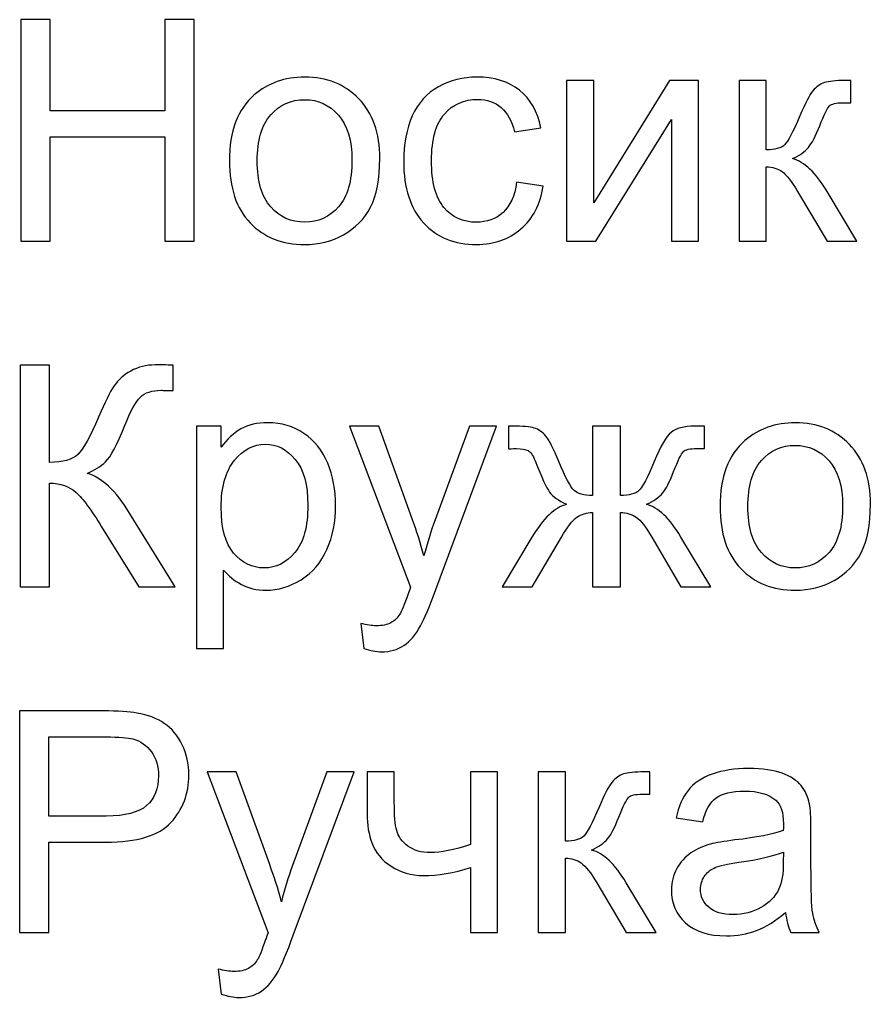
# Model space of a CAD drawing. Header units: centimetres. Extents: x -43 to 259, y -127 to -6.
# Drawn here: x 74.664 to 78.156, y -47.718 to -43.704 of the extents above; entities that cross this region are included whole.
import ezdxf

# ---------------------------------------------------------------- set-up
doc = ezdxf.new("R2010")
doc.units = ezdxf.units.CM
doc.header["$MEASUREMENT"] = 0
doc.layers.add('layer 1', color=7, linetype='Continuous')

msp = doc.modelspace()

# ---------------------------------------------------------------- linework, layer by layer
at = {"layer": 'layer 1', "color": 250}
for points, knots in [([(74.66949, -44.61322), (74.66949, -44.61322), (74.66949, -43.7039), (74.66949, -43.7039), (74.66949, -43.7039), (74.66949, -43.7039), (74.79014, -43.7039), (74.79014, -43.7039), (74.79014, -43.7039), (74.79014, -43.7039), (74.79014, -44.07855), (74.79014, -44.07855), (74.79014, -44.07855), (74.79014, -44.07855), (75.26004, -44.07855), (75.26004, -44.07855), (75.26004, -44.07855), (75.26004, -44.07855), (75.26004, -43.7039), (75.26004, -43.7039), (75.26004, -43.7039), (75.26004, -43.7039), (75.38069, -43.7039), (75.38069, -43.7039), (75.38069, -43.7039), (75.38069, -43.7039), (75.38069, -44.61322), (75.38069, -44.61322), (75.38069, -44.61322), (75.38069, -44.61322), (75.26004, -44.61322), (75.26004, -44.61322), (75.26004, -44.61322), (75.26004, -44.61322), (75.26004, -44.18523), (75.26004, -44.18523), (75.26004, -44.18523), (75.26004, -44.18523), (74.79014, -44.18523), (74.79014, -44.18523), (74.79014, -44.18523), (74.79014, -44.18523), (74.79014, -44.61322), (74.79014, -44.61322), (74.79014, -44.61322), (74.79014, -44.61322), (74.66949, -44.61322), (74.66949, -44.61322)], [0, 0, 0, 0, 0.0769231, 0.0769231, 0.0769231, 0.0769231, 0.1538462, 0.1538462, 0.1538462, 0.1538462, 0.2307692, 0.2307692, 0.2307692, 0.2307692, 0.3076923, 0.3076923, 0.3076923, 0.3076923, 0.3846154, 0.3846154, 0.3846154, 0.3846154, 0.4615385, 0.4615385, 0.4615385, 0.4615385, 0.5384615, 0.5384615, 0.5384615, 0.5384615, 0.6153846, 0.6153846, 0.6153846, 0.6153846, 0.6923077, 0.6923077, 0.6923077, 0.6923077, 0.7692308, 0.7692308, 0.7692308, 0.7692308, 0.8461538, 0.8461538, 0.8461538, 0.8461538, 1, 1, 1, 1]), ([(75.52568, -44.28365), (75.52568, -44.16195), (75.55955, -44.07178), (75.62749, -44.01314), (75.62749, -44.01314), (75.68401, -43.96446), (75.75322, -43.94012), (75.83471, -43.94012), (75.83471, -43.94012), (75.9251, -43.94012), (75.99918, -43.96975), (76.05675, -44.02902), (76.05675, -44.02902), (76.11411, -44.08807), (76.1429, -44.16999), (76.1429, -44.27434), (76.1429, -44.27434), (76.1429, -44.35901), (76.1302, -44.42547), (76.1048, -44.47394), (76.1048, -44.47394), (76.0794, -44.52241), (76.04236, -44.56009), (75.99368, -44.58697), (75.99368, -44.58697), (75.9452, -44.61386), (75.89208, -44.62719), (75.83471, -44.62719), (75.83471, -44.62719), (75.74243, -44.62719), (75.66792, -44.59777), (75.61098, -44.53871), (75.61098, -44.53871), (75.55404, -44.47966), (75.52568, -44.39457), (75.52568, -44.28365)], [0, 0, 0, 0, 0.1, 0.1, 0.1, 0.1, 0.2, 0.2, 0.2, 0.2, 0.3, 0.3, 0.3, 0.3, 0.4, 0.4, 0.4, 0.4, 0.5, 0.5, 0.5, 0.5, 0.6, 0.6, 0.6, 0.6, 0.7, 0.7, 0.7, 0.7, 0.8, 0.8, 0.8, 0.8, 1, 1, 1, 1]), ([(76.70445, -44.37192), (76.70445, -44.37192), (76.81367, -44.38716), (76.81367, -44.38716), (76.81367, -44.38716), (76.80161, -44.4623), (76.77113, -44.52093), (76.72181, -44.56348), (76.72181, -44.56348), (76.67249, -44.60602), (76.61174, -44.62719), (76.53999, -44.62719), (76.53999, -44.62719), (76.45003, -44.62719), (76.37764, -44.59777), (76.32303, -44.53892), (76.32303, -44.53892), (76.26821, -44.48008), (76.2409, -44.39584), (76.2409, -44.28619), (76.2409, -44.28619), (76.2409, -44.21507), (76.25275, -44.15306), (76.27625, -44.09972), (76.27625, -44.09972), (76.29974, -44.04659), (76.33552, -44.00658), (76.38378, -43.98012), (76.38378, -43.98012), (76.43182, -43.95345), (76.48411, -43.94012), (76.54083, -43.94012), (76.54083, -43.94012), (76.61216, -43.94012), (76.6708, -43.95811), (76.71609, -43.99431), (76.71609, -43.99431), (76.7616, -44.0305), (76.79081, -44.08194), (76.80351, -44.1484), (76.80351, -44.1484), (76.80351, -44.1484), (76.69556, -44.16491), (76.69556, -44.16491), (76.69556, -44.16491), (76.68519, -44.12067), (76.66699, -44.08744), (76.64053, -44.065), (76.64053, -44.065), (76.61428, -44.04278), (76.58253, -44.03156), (76.54528, -44.03156), (76.54528, -44.03156), (76.48897, -44.03156), (76.44325, -44.05167), (76.40791, -44.09188), (76.40791, -44.09188), (76.37277, -44.13231), (76.3552, -44.19581), (76.3552, -44.28302), (76.3552, -44.28302), (76.3552, -44.3715), (76.37213, -44.43563), (76.406, -44.47564), (76.406, -44.47564), (76.44008, -44.51564), (76.48432, -44.53575), (76.53872, -44.53575), (76.53872, -44.53575), (76.58274, -44.53575), (76.61936, -44.52241), (76.64857, -44.49553), (76.64857, -44.49553), (76.67799, -44.46886), (76.69662, -44.42759), (76.70445, -44.37192)], [0, 0, 0, 0, 0.05, 0.05, 0.05, 0.05, 0.1, 0.1, 0.1, 0.1, 0.15, 0.15, 0.15, 0.15, 0.2, 0.2, 0.2, 0.2, 0.25, 0.25, 0.25, 0.25, 0.3, 0.3, 0.3, 0.3, 0.35, 0.35, 0.35, 0.35, 0.4, 0.4, 0.4, 0.4, 0.45, 0.45, 0.45, 0.45, 0.5, 0.5, 0.5, 0.5, 0.55, 0.55, 0.55, 0.55, 0.6, 0.6, 0.6, 0.6, 0.65, 0.65, 0.65, 0.65, 0.7, 0.7, 0.7, 0.7, 0.75, 0.75, 0.75, 0.75, 0.8, 0.8, 0.8, 0.8, 0.85, 0.85, 0.85, 0.85, 0.9, 0.9, 0.9, 0.9, 1, 1, 1, 1]), ([(76.90892, -43.95409), (76.90892, -43.95409), (77.02068, -43.95409), (77.02068, -43.95409), (77.02068, -43.95409), (77.02068, -43.95409), (77.02068, -44.4568), (77.02068, -44.4568), (77.02068, -44.4568), (77.02068, -44.4568), (77.3312, -43.95409), (77.3312, -43.95409), (77.3312, -43.95409), (77.3312, -43.95409), (77.45121, -43.95409), (77.45121, -43.95409), (77.45121, -43.95409), (77.45121, -43.95409), (77.45121, -44.61322), (77.45121, -44.61322), (77.45121, -44.61322), (77.45121, -44.61322), (77.33945, -44.61322), (77.33945, -44.61322), (77.33945, -44.61322), (77.33945, -44.61322), (77.33945, -44.11369), (77.33945, -44.11369), (77.33945, -44.11369), (77.33945, -44.11369), (77.02936, -44.61322), (77.02936, -44.61322), (77.02936, -44.61322), (77.02936, -44.61322), (76.90892, -44.61322), (76.90892, -44.61322), (76.90892, -44.61322), (76.90892, -44.61322), (76.90892, -43.95409), (76.90892, -43.95409)], [0, 0, 0, 0, 0.0909091, 0.0909091, 0.0909091, 0.0909091, 0.1818182, 0.1818182, 0.1818182, 0.1818182, 0.2727273, 0.2727273, 0.2727273, 0.2727273, 0.3636364, 0.3636364, 0.3636364, 0.3636364, 0.4545455, 0.4545455, 0.4545455, 0.4545455, 0.5454545, 0.5454545, 0.5454545, 0.5454545, 0.6363636, 0.6363636, 0.6363636, 0.6363636, 0.7272727, 0.7272727, 0.7272727, 0.7272727, 0.8181818, 0.8181818, 0.8181818, 0.8181818, 1, 1, 1, 1]), ([(77.61716, -43.95409), (77.61716, -43.95409), (77.72892, -43.95409), (77.72892, -43.95409), (77.72892, -43.95409), (77.72892, -43.95409), (77.72892, -44.23857), (77.72892, -44.23857), (77.72892, -44.23857), (77.76448, -44.23857), (77.78946, -44.2318), (77.80385, -44.21804), (77.80385, -44.21804), (77.81803, -44.20449), (77.83899, -44.16491), (77.86693, -44.09908), (77.86693, -44.09908), (77.88894, -44.04701), (77.90672, -44.01272), (77.92027, -43.99621), (77.92027, -43.99621), (77.93403, -43.9797), (77.94969, -43.96848), (77.96747, -43.96277), (77.96747, -43.96277), (77.98546, -43.95705), (78.01404, -43.95409), (78.05319, -43.95409), (78.05319, -43.95409), (78.05319, -43.95409), (78.07563, -43.95409), (78.07563, -43.95409), (78.07563, -43.95409), (78.07563, -43.95409), (78.07563, -44.04616), (78.07563, -44.04616), (78.07563, -44.04616), (78.07563, -44.04616), (78.04452, -44.04553), (78.04452, -44.04553), (78.04452, -44.04553), (78.01509, -44.04553), (77.99626, -44.04997), (77.988, -44.05865), (77.988, -44.05865), (77.97932, -44.06775), (77.96599, -44.09485), (77.94821, -44.13993), (77.94821, -44.13993), (77.93127, -44.18311), (77.91582, -44.21296), (77.90164, -44.22947), (77.90164, -44.22947), (77.88767, -44.24598), (77.86587, -44.26101), (77.83645, -44.27476), (77.83645, -44.27476), (77.8845, -44.28768), (77.93191, -44.33234), (77.97848, -44.40896), (77.97848, -44.40896), (77.97848, -44.40896), (78.10103, -44.61322), (78.10103, -44.61322), (78.10103, -44.61322), (78.10103, -44.61322), (77.97826, -44.61322), (77.97826, -44.61322), (77.97826, -44.61322), (77.97826, -44.61322), (77.8574, -44.4096), (77.8574, -44.4096), (77.8574, -44.4096), (77.83306, -44.36832), (77.81189, -44.34123), (77.7939, -44.3281), (77.7939, -44.3281), (77.7757, -44.31498), (77.75411, -44.30842), (77.72892, -44.30842), (77.72892, -44.30842), (77.72892, -44.30842), (77.72892, -44.61322), (77.72892, -44.61322), (77.72892, -44.61322), (77.72892, -44.61322), (77.61716, -44.61322), (77.61716, -44.61322), (77.61716, -44.61322), (77.61716, -44.61322), (77.61716, -43.95409), (77.61716, -43.95409)], [0, 0, 0, 0, 0.0416667, 0.0416667, 0.0416667, 0.0416667, 0.0833333, 0.0833333, 0.0833333, 0.0833333, 0.125, 0.125, 0.125, 0.125, 0.1666667, 0.1666667, 0.1666667, 0.1666667, 0.2083333, 0.2083333, 0.2083333, 0.2083333, 0.25, 0.25, 0.25, 0.25, 0.2916667, 0.2916667, 0.2916667, 0.2916667, 0.3333333, 0.3333333, 0.3333333, 0.3333333, 0.375, 0.375, 0.375, 0.375, 0.4166667, 0.4166667, 0.4166667, 0.4166667, 0.4583333, 0.4583333, 0.4583333, 0.4583333, 0.5, 0.5, 0.5, 0.5, 0.5416667, 0.5416667, 0.5416667, 0.5416667, 0.5833333, 0.5833333, 0.5833333, 0.5833333, 0.625, 0.625, 0.625, 0.625, 0.6666667, 0.6666667, 0.6666667, 0.6666667, 0.7083333, 0.7083333, 0.7083333, 0.7083333, 0.75, 0.75, 0.75, 0.75, 0.7916667, 0.7916667, 0.7916667, 0.7916667, 0.8333333, 0.8333333, 0.8333333, 0.8333333, 0.875, 0.875, 0.875, 0.875, 0.9166667, 0.9166667, 0.9166667, 0.9166667, 1, 1, 1, 1]), ([(75.63998, -44.28387), (75.63998, -44.36811), (75.6584, -44.43119), (75.69523, -44.47288), (75.69523, -44.47288), (75.73227, -44.51479), (75.77862, -44.53575), (75.83471, -44.53575), (75.83471, -44.53575), (75.89017, -44.53575), (75.93631, -44.51479), (75.97336, -44.47267), (75.97336, -44.47267), (76.01019, -44.43055), (76.0286, -44.36642), (76.0286, -44.28027), (76.0286, -44.28027), (76.0286, -44.19899), (76.00997, -44.13739), (75.97293, -44.09569), (75.97293, -44.09569), (75.93589, -44.05378), (75.88975, -44.03283), (75.83471, -44.03283), (75.83471, -44.03283), (75.77862, -44.03283), (75.73227, -44.05357), (75.69523, -44.09527), (75.69523, -44.09527), (75.6584, -44.13697), (75.63998, -44.19983), (75.63998, -44.28387)], [0, 0, 0, 0, 0.1111111, 0.1111111, 0.1111111, 0.1111111, 0.2222222, 0.2222222, 0.2222222, 0.2222222, 0.3333333, 0.3333333, 0.3333333, 0.3333333, 0.4444444, 0.4444444, 0.4444444, 0.4444444, 0.5555556, 0.5555556, 0.5555556, 0.5555556, 0.6666667, 0.6666667, 0.6666667, 0.6666667, 0.7777778, 0.7777778, 0.7777778, 0.7777778, 1, 1, 1, 1]), ([(74.66695, -45.1227), (74.66695, -45.1227), (74.7876, -45.1227), (74.7876, -45.1227), (74.7876, -45.1227), (74.7876, -45.1227), (74.7876, -45.52148), (74.7876, -45.52148), (74.7876, -45.52148), (74.84242, -45.52148), (74.88116, -45.51068), (74.90338, -45.48931), (74.90338, -45.48931), (74.92582, -45.46793), (74.95418, -45.4167), (74.9889, -45.33542), (74.9889, -45.33542), (75.01408, -45.27552), (75.03483, -45.2334), (75.05134, -45.20885), (75.05134, -45.20885), (75.06764, -45.18408), (75.09092, -45.16334), (75.12119, -45.14662), (75.12119, -45.14662), (75.15124, -45.1299), (75.18469, -45.12143), (75.22109, -45.12143), (75.22109, -45.12143), (75.26745, -45.12143), (75.29179, -45.12185), (75.29433, -45.1227), (75.29433, -45.1227), (75.29433, -45.1227), (75.29433, -45.22684), (75.29433, -45.22684), (75.29433, -45.22684), (75.2901, -45.22684), (75.28205, -45.22663), (75.2702, -45.2262), (75.2702, -45.2262), (75.25687, -45.22578), (75.24882, -45.22557), (75.24586, -45.22557), (75.24586, -45.22557), (75.20755, -45.22557), (75.17897, -45.23488), (75.16035, -45.25351), (75.16035, -45.25351), (75.1413, -45.27214), (75.11971, -45.31193), (75.09515, -45.37268), (75.09515, -45.37268), (75.06467, -45.44972), (75.03885, -45.49841), (75.01768, -45.51852), (75.01768, -45.51852), (74.99673, -45.53841), (74.97133, -45.5545), (74.94212, -45.56656), (74.94212, -45.56656), (75.00075, -45.58265), (75.05875, -45.63705), (75.1159, -45.72934), (75.1159, -45.72934), (75.1159, -45.72934), (75.30322, -46.03202), (75.30322, -46.03202), (75.30322, -46.03202), (75.30322, -46.03202), (75.15378, -46.03202), (75.15378, -46.03202), (75.15378, -46.03202), (75.15378, -46.03202), (75.00117, -45.78564), (75.00117, -45.78564), (75.00117, -45.78564), (74.95947, -45.71727), (74.92455, -45.67028), (74.89661, -45.64488), (74.89661, -45.64488), (74.86846, -45.61927), (74.83226, -45.60657), (74.7876, -45.60657), (74.7876, -45.60657), (74.7876, -45.60657), (74.7876, -46.03202), (74.7876, -46.03202), (74.7876, -46.03202), (74.7876, -46.03202), (74.66695, -46.03202), (74.66695, -46.03202), (74.66695, -46.03202), (74.66695, -46.03202), (74.66695, -45.1227), (74.66695, -45.1227)], [0, 0, 0, 0, 0.04, 0.04, 0.04, 0.04, 0.08, 0.08, 0.08, 0.08, 0.12, 0.12, 0.12, 0.12, 0.16, 0.16, 0.16, 0.16, 0.2, 0.2, 0.2, 0.2, 0.24, 0.24, 0.24, 0.24, 0.28, 0.28, 0.28, 0.28, 0.32, 0.32, 0.32, 0.32, 0.36, 0.36, 0.36, 0.36, 0.4, 0.4, 0.4, 0.4, 0.44, 0.44, 0.44, 0.44, 0.48, 0.48, 0.48, 0.48, 0.52, 0.52, 0.52, 0.52, 0.56, 0.56, 0.56, 0.56, 0.6, 0.6, 0.6, 0.6, 0.64, 0.64, 0.64, 0.64, 0.68, 0.68, 0.68, 0.68, 0.72, 0.72, 0.72, 0.72, 0.76, 0.76, 0.76, 0.76, 0.8, 0.8, 0.8, 0.8, 0.84, 0.84, 0.84, 0.84, 0.88, 0.88, 0.88, 0.88, 0.92, 0.92, 0.92, 0.92, 1, 1, 1, 1]), ([(75.39022, -46.28475), (75.39022, -46.28475), (75.39022, -45.37289), (75.39022, -45.37289), (75.39022, -45.37289), (75.39022, -45.37289), (75.49182, -45.37289), (75.49182, -45.37289), (75.49182, -45.37289), (75.49182, -45.37289), (75.49182, -45.45946), (75.49182, -45.45946), (75.49182, -45.45946), (75.51574, -45.42602), (75.54283, -45.40083), (75.5731, -45.38411), (75.5731, -45.38411), (75.60316, -45.36739), (75.63978, -45.35892), (75.68274, -45.35892), (75.68274, -45.35892), (75.73905, -45.35892), (75.78858, -45.37331), (75.83155, -45.40231), (75.83155, -45.40231), (75.87451, -45.4311), (75.9069, -45.47195), (75.92891, -45.52444), (75.92891, -45.52444), (75.95071, -45.57715), (75.96172, -45.63472), (75.96172, -45.69759), (75.96172, -45.69759), (75.96172, -45.76468), (75.94966, -45.82522), (75.92553, -45.8792), (75.92553, -45.8792), (75.9014, -45.93296), (75.86626, -45.97423), (75.82012, -46.00302), (75.82012, -46.00302), (75.77418, -46.0316), (75.72571, -46.04599), (75.67491, -46.04599), (75.67491, -46.04599), (75.63766, -46.04599), (75.60422, -46.03816), (75.57479, -46.02249), (75.57479, -46.02249), (75.54516, -46.00683), (75.52103, -45.98715), (75.50198, -45.96323), (75.50198, -45.96323), (75.50198, -45.96323), (75.50198, -46.28475), (75.50198, -46.28475), (75.50198, -46.28475), (75.50198, -46.28475), (75.39022, -46.28475), (75.39022, -46.28475)], [0, 0, 0, 0, 0.0625, 0.0625, 0.0625, 0.0625, 0.125, 0.125, 0.125, 0.125, 0.1875, 0.1875, 0.1875, 0.1875, 0.25, 0.25, 0.25, 0.25, 0.3125, 0.3125, 0.3125, 0.3125, 0.375, 0.375, 0.375, 0.375, 0.4375, 0.4375, 0.4375, 0.4375, 0.5, 0.5, 0.5, 0.5, 0.5625, 0.5625, 0.5625, 0.5625, 0.625, 0.625, 0.625, 0.625, 0.6875, 0.6875, 0.6875, 0.6875, 0.75, 0.75, 0.75, 0.75, 0.8125, 0.8125, 0.8125, 0.8125, 0.875, 0.875, 0.875, 0.875, 1, 1, 1, 1]), ([(76.07729, -46.28539), (76.07729, -46.28539), (76.06459, -46.18209), (76.06459, -46.18209), (76.06459, -46.18209), (76.08914, -46.18865), (76.11031, -46.19204), (76.12851, -46.19204), (76.12851, -46.19204), (76.15349, -46.19204), (76.17339, -46.18781), (76.1882, -46.17955), (76.1882, -46.17955), (76.20323, -46.1713), (76.21551, -46.15966), (76.22503, -46.14484), (76.22503, -46.14484), (76.23202, -46.13362), (76.24345, -46.10589), (76.25911, -46.06144), (76.25911, -46.06144), (76.26123, -46.0553), (76.2644, -46.0462), (76.26906, -46.03414), (76.26906, -46.03414), (76.26906, -46.03414), (76.01887, -45.37289), (76.01887, -45.37289), (76.01887, -45.37289), (76.01887, -45.37289), (76.13825, -45.37289), (76.13825, -45.37289), (76.13825, -45.37289), (76.13825, -45.37289), (76.27583, -45.75347), (76.27583, -45.75347), (76.27583, -45.75347), (76.29383, -45.80151), (76.3097, -45.85231), (76.32388, -45.90565), (76.32388, -45.90565), (76.33679, -45.85549), (76.35203, -45.80596), (76.36981, -45.75728), (76.36981, -45.75728), (76.36981, -45.75728), (76.51036, -45.37289), (76.51036, -45.37289), (76.51036, -45.37289), (76.51036, -45.37289), (76.62191, -45.37289), (76.62191, -45.37289), (76.62191, -45.37289), (76.62191, -45.37289), (76.37278, -46.04345), (76.37278, -46.04345), (76.37278, -46.04345), (76.3459, -46.11563), (76.32494, -46.16516), (76.30991, -46.19246), (76.30991, -46.19246), (76.29002, -46.22908), (76.26716, -46.25596), (76.24154, -46.27311), (76.24154, -46.27311), (76.21572, -46.29025), (76.18503, -46.29872), (76.14947, -46.29872), (76.14947, -46.29872), (76.12788, -46.29872), (76.10375, -46.29428), (76.07729, -46.28539)], [0, 0, 0, 0, 0.0526316, 0.0526316, 0.0526316, 0.0526316, 0.1052632, 0.1052632, 0.1052632, 0.1052632, 0.1578947, 0.1578947, 0.1578947, 0.1578947, 0.2105263, 0.2105263, 0.2105263, 0.2105263, 0.2631579, 0.2631579, 0.2631579, 0.2631579, 0.3157895, 0.3157895, 0.3157895, 0.3157895, 0.3684211, 0.3684211, 0.3684211, 0.3684211, 0.4210526, 0.4210526, 0.4210526, 0.4210526, 0.4736842, 0.4736842, 0.4736842, 0.4736842, 0.5263158, 0.5263158, 0.5263158, 0.5263158, 0.5789474, 0.5789474, 0.5789474, 0.5789474, 0.6315789, 0.6315789, 0.6315789, 0.6315789, 0.6842105, 0.6842105, 0.6842105, 0.6842105, 0.7368421, 0.7368421, 0.7368421, 0.7368421, 0.7894737, 0.7894737, 0.7894737, 0.7894737, 0.8421053, 0.8421053, 0.8421053, 0.8421053, 0.8947368, 0.8947368, 0.8947368, 0.8947368, 1, 1, 1, 1]), ([(77.13033, -45.37289), (77.13033, -45.37289), (77.13033, -45.65737), (77.13033, -45.65737), (77.13033, -45.65737), (77.16631, -45.65737), (77.19171, -45.6506), (77.20632, -45.63726), (77.20632, -45.63726), (77.22092, -45.62371), (77.24188, -45.58413), (77.26897, -45.51809), (77.26897, -45.51809), (77.29437, -45.45544), (77.31744, -45.41565), (77.33819, -45.39829), (77.33819, -45.39829), (77.35851, -45.38136), (77.39068, -45.37289), (77.43492, -45.37289), (77.43492, -45.37289), (77.43492, -45.37289), (77.47577, -45.37289), (77.47577, -45.37289), (77.47577, -45.37289), (77.47577, -45.37289), (77.47577, -45.46496), (77.47577, -45.46496), (77.47577, -45.46496), (77.47577, -45.46496), (77.4455, -45.46433), (77.4455, -45.46433), (77.4455, -45.46433), (77.41566, -45.46433), (77.39682, -45.46877), (77.38856, -45.47745), (77.38856, -45.47745), (77.37989, -45.48655), (77.36655, -45.51365), (77.34877, -45.55873), (77.34877, -45.55873), (77.33226, -45.60191), (77.31702, -45.63155), (77.30305, -45.64827), (77.30305, -45.64827), (77.28908, -45.66478), (77.26707, -45.67981), (77.23743, -45.69356), (77.23743, -45.69356), (77.28569, -45.70648), (77.33268, -45.75114), (77.37862, -45.82776), (77.37862, -45.82776), (77.37862, -45.82776), (77.50117, -46.03202), (77.50117, -46.03202), (77.50117, -46.03202), (77.50117, -46.03202), (77.3784, -46.03202), (77.3784, -46.03202), (77.3784, -46.03202), (77.3784, -46.03202), (77.25902, -45.82797), (77.25902, -45.82797), (77.25902, -45.82797), (77.23468, -45.78649), (77.2133, -45.75939), (77.19531, -45.74648), (77.19531, -45.74648), (77.17711, -45.73357), (77.15552, -45.72722), (77.13033, -45.72722), (77.13033, -45.72722), (77.13033, -45.72722), (77.13033, -46.03202), (77.13033, -46.03202), (77.13033, -46.03202), (77.13033, -46.03202), (77.01603, -46.03202), (77.01603, -46.03202), (77.01603, -46.03202), (77.01603, -46.03202), (77.01603, -45.72722), (77.01603, -45.72722), (77.01603, -45.72722), (76.99127, -45.72722), (76.96989, -45.73357), (76.9519, -45.74627), (76.9519, -45.74627), (76.93369, -45.75897), (76.91253, -45.78627), (76.8884, -45.82818), (76.8884, -45.82818), (76.8884, -45.82818), (76.76796, -46.03202), (76.76796, -46.03202), (76.76796, -46.03202), (76.76796, -46.03202), (76.64519, -46.03202), (76.64519, -46.03202), (76.64519, -46.03202), (76.64519, -46.03202), (76.76732, -45.82776), (76.76732, -45.82776), (76.76732, -45.82776), (76.81368, -45.75114), (76.86109, -45.70648), (76.90935, -45.69356), (76.90935, -45.69356), (76.87633, -45.67832), (76.85305, -45.6616), (76.83992, -45.64361), (76.83992, -45.64361), (76.82659, -45.62562), (76.8069, -45.58265), (76.78045, -45.51471), (76.78045, -45.51471), (76.77134, -45.49185), (76.76161, -45.47788), (76.75124, -45.4728), (76.75124, -45.4728), (76.74044, -45.4675), (76.72457, -45.46496), (76.7034, -45.46496), (76.7034, -45.46496), (76.69811, -45.46496), (76.6871, -45.46518), (76.67059, -45.4656), (76.67059, -45.4656), (76.67059, -45.4656), (76.67059, -45.37289), (76.67059, -45.37289), (76.67059, -45.37289), (76.67059, -45.37289), (76.68604, -45.37289), (76.68604, -45.37289), (76.68604, -45.37289), (76.72922, -45.37289), (76.75949, -45.37543), (76.77706, -45.38072), (76.77706, -45.38072), (76.79463, -45.3858), (76.81029, -45.39681), (76.82426, -45.41353), (76.82426, -45.41353), (76.83802, -45.43025), (76.85601, -45.46496), (76.87802, -45.51809), (76.87802, -45.51809), (76.90491, -45.58307), (76.92565, -45.62244), (76.94004, -45.63641), (76.94004, -45.63641), (76.95444, -45.65038), (76.97984, -45.65737), (77.01603, -45.65737), (77.01603, -45.65737), (77.01603, -45.65737), (77.01603, -45.37289), (77.01603, -45.37289), (77.01603, -45.37289), (77.01603, -45.37289), (77.13033, -45.37289), (77.13033, -45.37289)], [0, 0, 0, 0, 0.0238095, 0.0238095, 0.0238095, 0.0238095, 0.047619, 0.047619, 0.047619, 0.047619, 0.0714286, 0.0714286, 0.0714286, 0.0714286, 0.0952381, 0.0952381, 0.0952381, 0.0952381, 0.1190476, 0.1190476, 0.1190476, 0.1190476, 0.1428571, 0.1428571, 0.1428571, 0.1428571, 0.1666667, 0.1666667, 0.1666667, 0.1666667, 0.1904762, 0.1904762, 0.1904762, 0.1904762, 0.2142857, 0.2142857, 0.2142857, 0.2142857, 0.2380952, 0.2380952, 0.2380952, 0.2380952, 0.2619048, 0.2619048, 0.2619048, 0.2619048, 0.2857143, 0.2857143, 0.2857143, 0.2857143, 0.3095238, 0.3095238, 0.3095238, 0.3095238, 0.3333333, 0.3333333, 0.3333333, 0.3333333, 0.3571429, 0.3571429, 0.3571429, 0.3571429, 0.3809524, 0.3809524, 0.3809524, 0.3809524, 0.4047619, 0.4047619, 0.4047619, 0.4047619, 0.4285714, 0.4285714, 0.4285714, 0.4285714, 0.452381, 0.452381, 0.452381, 0.452381, 0.4761905, 0.4761905, 0.4761905, 0.4761905, 0.5, 0.5, 0.5, 0.5, 0.5238095, 0.5238095, 0.5238095, 0.5238095, 0.547619, 0.547619, 0.547619, 0.547619, 0.5714286, 0.5714286, 0.5714286, 0.5714286, 0.5952381, 0.5952381, 0.5952381, 0.5952381, 0.6190476, 0.6190476, 0.6190476, 0.6190476, 0.6428571, 0.6428571, 0.6428571, 0.6428571, 0.6666667, 0.6666667, 0.6666667, 0.6666667, 0.6904762, 0.6904762, 0.6904762, 0.6904762, 0.7142857, 0.7142857, 0.7142857, 0.7142857, 0.7380952, 0.7380952, 0.7380952, 0.7380952, 0.7619048, 0.7619048, 0.7619048, 0.7619048, 0.7857143, 0.7857143, 0.7857143, 0.7857143, 0.8095238, 0.8095238, 0.8095238, 0.8095238, 0.8333333, 0.8333333, 0.8333333, 0.8333333, 0.8571429, 0.8571429, 0.8571429, 0.8571429, 0.8809524, 0.8809524, 0.8809524, 0.8809524, 0.9047619, 0.9047619, 0.9047619, 0.9047619, 0.9285714, 0.9285714, 0.9285714, 0.9285714, 0.952381, 0.952381, 0.952381, 0.952381, 1, 1, 1, 1]), ([(77.53927, -45.70245), (77.53927, -45.58075), (77.57314, -45.49058), (77.64108, -45.43194), (77.64108, -45.43194), (77.6976, -45.38326), (77.76681, -45.35892), (77.8483, -45.35892), (77.8483, -45.35892), (77.93869, -45.35892), (78.01277, -45.38855), (78.07034, -45.44782), (78.07034, -45.44782), (78.1277, -45.50687), (78.15649, -45.58879), (78.15649, -45.69314), (78.15649, -45.69314), (78.15649, -45.77781), (78.14379, -45.84427), (78.11839, -45.89274), (78.11839, -45.89274), (78.09299, -45.94121), (78.05595, -45.97889), (78.00727, -46.00577), (78.00727, -46.00577), (77.95879, -46.03266), (77.90567, -46.04599), (77.8483, -46.04599), (77.8483, -46.04599), (77.75602, -46.04599), (77.68151, -46.01657), (77.62457, -45.95751), (77.62457, -45.95751), (77.56763, -45.89846), (77.53927, -45.81337), (77.53927, -45.70245)], [0, 0, 0, 0, 0.1, 0.1, 0.1, 0.1, 0.2, 0.2, 0.2, 0.2, 0.3, 0.3, 0.3, 0.3, 0.4, 0.4, 0.4, 0.4, 0.5, 0.5, 0.5, 0.5, 0.6, 0.6, 0.6, 0.6, 0.7, 0.7, 0.7, 0.7, 0.8, 0.8, 0.8, 0.8, 1, 1, 1, 1]), ([(75.49182, -45.70648), (75.49182, -45.79093), (75.50897, -45.85337), (75.54304, -45.8938), (75.54304, -45.8938), (75.57733, -45.93423), (75.61882, -45.95455), (75.6675, -45.95455), (75.6675, -45.95455), (75.71703, -45.95455), (75.75937, -45.93359), (75.7945, -45.89168), (75.7945, -45.89168), (75.82985, -45.84977), (75.84742, -45.785), (75.84742, -45.69716), (75.84742, -45.69716), (75.84742, -45.61334), (75.83028, -45.55069), (75.79577, -45.50899), (75.79577, -45.50899), (75.76127, -45.46729), (75.72021, -45.44655), (75.67237, -45.44655), (75.67237, -45.44655), (75.62496, -45.44655), (75.58305, -45.46877), (75.54664, -45.51301), (75.54664, -45.51301), (75.51002, -45.55746), (75.49182, -45.62181), (75.49182, -45.70648)], [0, 0, 0, 0, 0.1111111, 0.1111111, 0.1111111, 0.1111111, 0.2222222, 0.2222222, 0.2222222, 0.2222222, 0.3333333, 0.3333333, 0.3333333, 0.3333333, 0.4444444, 0.4444444, 0.4444444, 0.4444444, 0.5555556, 0.5555556, 0.5555556, 0.5555556, 0.6666667, 0.6666667, 0.6666667, 0.6666667, 0.7777778, 0.7777778, 0.7777778, 0.7777778, 1, 1, 1, 1]), ([(77.65357, -45.70267), (77.65357, -45.78691), (77.67199, -45.84999), (77.70882, -45.89168), (77.70882, -45.89168), (77.74586, -45.93359), (77.79221, -45.95455), (77.8483, -45.95455), (77.8483, -45.95455), (77.90376, -45.95455), (77.9499, -45.93359), (77.98695, -45.89147), (77.98695, -45.89147), (78.02378, -45.84935), (78.04219, -45.78522), (78.04219, -45.69907), (78.04219, -45.69907), (78.04219, -45.61779), (78.02356, -45.55619), (77.98652, -45.51449), (77.98652, -45.51449), (77.94948, -45.47258), (77.90334, -45.45163), (77.8483, -45.45163), (77.8483, -45.45163), (77.79221, -45.45163), (77.74586, -45.47237), (77.70882, -45.51407), (77.70882, -45.51407), (77.67199, -45.55577), (77.65357, -45.61863), (77.65357, -45.70267)], [0, 0, 0, 0, 0.1111111, 0.1111111, 0.1111111, 0.1111111, 0.2222222, 0.2222222, 0.2222222, 0.2222222, 0.3333333, 0.3333333, 0.3333333, 0.3333333, 0.4444444, 0.4444444, 0.4444444, 0.4444444, 0.5555556, 0.5555556, 0.5555556, 0.5555556, 0.6666667, 0.6666667, 0.6666667, 0.6666667, 0.7777778, 0.7777778, 0.7777778, 0.7777778, 1, 1, 1, 1]), ([(74.66441, -47.45082), (74.66441, -47.45082), (74.66441, -46.5415), (74.66441, -46.5415), (74.66441, -46.5415), (74.66441, -46.5415), (75.00773, -46.5415), (75.00773, -46.5415), (75.00773, -46.5415), (75.06806, -46.5415), (75.1142, -46.54446), (75.14616, -46.55018), (75.14616, -46.55018), (75.19083, -46.55759), (75.22829, -46.57177), (75.25856, -46.59251), (75.25856, -46.59251), (75.28883, -46.61347), (75.31317, -46.64268), (75.33158, -46.68014), (75.33158, -46.68014), (75.35, -46.71761), (75.3591, -46.75888), (75.3591, -46.80397), (75.3591, -46.80397), (75.3591, -46.88101), (75.33455, -46.94642), (75.28523, -46.99976), (75.28523, -46.99976), (75.23612, -47.05331), (75.14701, -47.07998), (75.01832, -47.07998), (75.01832, -47.07998), (75.01832, -47.07998), (74.78506, -47.07998), (74.78506, -47.07998), (74.78506, -47.07998), (74.78506, -47.07998), (74.78506, -47.45082), (74.78506, -47.45082), (74.78506, -47.45082), (74.78506, -47.45082), (74.66441, -47.45082), (74.66441, -47.45082)], [0, 0, 0, 0, 0.0833333, 0.0833333, 0.0833333, 0.0833333, 0.1666667, 0.1666667, 0.1666667, 0.1666667, 0.25, 0.25, 0.25, 0.25, 0.3333333, 0.3333333, 0.3333333, 0.3333333, 0.4166667, 0.4166667, 0.4166667, 0.4166667, 0.5, 0.5, 0.5, 0.5, 0.5833333, 0.5833333, 0.5833333, 0.5833333, 0.6666667, 0.6666667, 0.6666667, 0.6666667, 0.75, 0.75, 0.75, 0.75, 0.8333333, 0.8333333, 0.8333333, 0.8333333, 1, 1, 1, 1]), ([(74.78506, -46.9733), (74.78506, -46.9733), (75.02001, -46.9733), (75.02001, -46.9733), (75.02001, -46.9733), (75.0979, -46.9733), (75.15294, -46.95891), (75.18575, -46.92991), (75.18575, -46.92991), (75.21834, -46.90091), (75.23464, -46.86027), (75.23464, -46.80756), (75.23464, -46.80756), (75.23464, -46.76968), (75.22512, -46.73708), (75.20585, -46.70999), (75.20585, -46.70999), (75.18659, -46.68289), (75.16119, -46.6649), (75.12987, -46.65622), (75.12987, -46.65622), (75.10955, -46.65093), (75.07208, -46.64818), (75.01768, -46.64818), (75.01768, -46.64818), (75.01768, -46.64818), (74.78506, -46.64818), (74.78506, -46.64818), (74.78506, -46.64818), (74.78506, -46.64818), (74.78506, -46.9733), (74.78506, -46.9733)], [0, 0, 0, 0, 0.1111111, 0.1111111, 0.1111111, 0.1111111, 0.2222222, 0.2222222, 0.2222222, 0.2222222, 0.3333333, 0.3333333, 0.3333333, 0.3333333, 0.4444444, 0.4444444, 0.4444444, 0.4444444, 0.5555556, 0.5555556, 0.5555556, 0.5555556, 0.6666667, 0.6666667, 0.6666667, 0.6666667, 0.7777778, 0.7777778, 0.7777778, 0.7777778, 1, 1, 1, 1]), ([(75.49245, -47.70419), (75.49245, -47.70419), (75.47975, -47.60089), (75.47975, -47.60089), (75.47975, -47.60089), (75.5043, -47.60745), (75.52547, -47.61084), (75.54367, -47.61084), (75.54367, -47.61084), (75.56865, -47.61084), (75.58855, -47.60661), (75.60336, -47.59835), (75.60336, -47.59835), (75.61839, -47.5901), (75.63067, -47.57846), (75.64019, -47.56364), (75.64019, -47.56364), (75.64718, -47.55242), (75.65861, -47.52469), (75.67427, -47.48024), (75.67427, -47.48024), (75.67639, -47.4741), (75.67956, -47.465), (75.68422, -47.45294), (75.68422, -47.45294), (75.68422, -47.45294), (75.43403, -46.79169), (75.43403, -46.79169), (75.43403, -46.79169), (75.43403, -46.79169), (75.55341, -46.79169), (75.55341, -46.79169), (75.55341, -46.79169), (75.55341, -46.79169), (75.69099, -47.17227), (75.69099, -47.17227), (75.69099, -47.17227), (75.70899, -47.22031), (75.72486, -47.27111), (75.73904, -47.32445), (75.73904, -47.32445), (75.75195, -47.27429), (75.76719, -47.22476), (75.78497, -47.17608), (75.78497, -47.17608), (75.78497, -47.17608), (75.92552, -46.79169), (75.92552, -46.79169), (75.92552, -46.79169), (75.92552, -46.79169), (76.03707, -46.79169), (76.03707, -46.79169), (76.03707, -46.79169), (76.03707, -46.79169), (75.78794, -47.46225), (75.78794, -47.46225), (75.78794, -47.46225), (75.76106, -47.53443), (75.7401, -47.58396), (75.72507, -47.61126), (75.72507, -47.61126), (75.70518, -47.64788), (75.68232, -47.67476), (75.6567, -47.69191), (75.6567, -47.69191), (75.63088, -47.70905), (75.60019, -47.71752), (75.56463, -47.71752), (75.56463, -47.71752), (75.54304, -47.71752), (75.51891, -47.71308), (75.49245, -47.70419)], [0, 0, 0, 0, 0.0526316, 0.0526316, 0.0526316, 0.0526316, 0.1052632, 0.1052632, 0.1052632, 0.1052632, 0.1578947, 0.1578947, 0.1578947, 0.1578947, 0.2105263, 0.2105263, 0.2105263, 0.2105263, 0.2631579, 0.2631579, 0.2631579, 0.2631579, 0.3157895, 0.3157895, 0.3157895, 0.3157895, 0.3684211, 0.3684211, 0.3684211, 0.3684211, 0.4210526, 0.4210526, 0.4210526, 0.4210526, 0.4736842, 0.4736842, 0.4736842, 0.4736842, 0.5263158, 0.5263158, 0.5263158, 0.5263158, 0.5789474, 0.5789474, 0.5789474, 0.5789474, 0.6315789, 0.6315789, 0.6315789, 0.6315789, 0.6842105, 0.6842105, 0.6842105, 0.6842105, 0.7368421, 0.7368421, 0.7368421, 0.7368421, 0.7894737, 0.7894737, 0.7894737, 0.7894737, 0.8421053, 0.8421053, 0.8421053, 0.8421053, 0.8947368, 0.8947368, 0.8947368, 0.8947368, 1, 1, 1, 1]), ([(76.09062, -46.79169), (76.09062, -46.79169), (76.20238, -46.79169), (76.20238, -46.79169), (76.20238, -46.79169), (76.20238, -46.79169), (76.20238, -46.91615), (76.20238, -46.91615), (76.20238, -46.91615), (76.20238, -46.96991), (76.20556, -47.00886), (76.21212, -47.03299), (76.21212, -47.03299), (76.21847, -47.05712), (76.23392, -47.07829), (76.25847, -47.09628), (76.25847, -47.09628), (76.28281, -47.11427), (76.31351, -47.12316), (76.35055, -47.12316), (76.35055, -47.12316), (76.39288, -47.12316), (76.44749, -47.11194), (76.5148, -47.08972), (76.5148, -47.08972), (76.5148, -47.08972), (76.5148, -46.79169), (76.5148, -46.79169), (76.5148, -46.79169), (76.5148, -46.79169), (76.62656, -46.79169), (76.62656, -46.79169), (76.62656, -46.79169), (76.62656, -46.79169), (76.62656, -47.45082), (76.62656, -47.45082), (76.62656, -47.45082), (76.62656, -47.45082), (76.5148, -47.45082), (76.5148, -47.45082), (76.5148, -47.45082), (76.5148, -47.45082), (76.5148, -47.18475), (76.5148, -47.18475), (76.5148, -47.18475), (76.44601, -47.20634), (76.38166, -47.21714), (76.32197, -47.21714), (76.32197, -47.21714), (76.27181, -47.21714), (76.22757, -47.20444), (76.18926, -47.17904), (76.18926, -47.17904), (76.15095, -47.15364), (76.12491, -47.12252), (76.11115, -47.08569), (76.11115, -47.08569), (76.09739, -47.04886), (76.09062, -47.00844), (76.09062, -46.9642), (76.09062, -46.9642), (76.09062, -46.9642), (76.09062, -46.79169), (76.09062, -46.79169)], [0, 0, 0, 0, 0.0588235, 0.0588235, 0.0588235, 0.0588235, 0.1176471, 0.1176471, 0.1176471, 0.1176471, 0.1764706, 0.1764706, 0.1764706, 0.1764706, 0.2352941, 0.2352941, 0.2352941, 0.2352941, 0.2941176, 0.2941176, 0.2941176, 0.2941176, 0.3529412, 0.3529412, 0.3529412, 0.3529412, 0.4117647, 0.4117647, 0.4117647, 0.4117647, 0.4705882, 0.4705882, 0.4705882, 0.4705882, 0.5294118, 0.5294118, 0.5294118, 0.5294118, 0.5882353, 0.5882353, 0.5882353, 0.5882353, 0.6470588, 0.6470588, 0.6470588, 0.6470588, 0.7058824, 0.7058824, 0.7058824, 0.7058824, 0.7647059, 0.7647059, 0.7647059, 0.7647059, 0.8235294, 0.8235294, 0.8235294, 0.8235294, 0.8823529, 0.8823529, 0.8823529, 0.8823529, 1, 1, 1, 1]), ([(76.79293, -46.79169), (76.79293, -46.79169), (76.90469, -46.79169), (76.90469, -46.79169), (76.90469, -46.79169), (76.90469, -46.79169), (76.90469, -47.07617), (76.90469, -47.07617), (76.90469, -47.07617), (76.94025, -47.07617), (76.96523, -47.0694), (76.97962, -47.05564), (76.97962, -47.05564), (76.9938, -47.04209), (77.01476, -47.00251), (77.0427, -46.93668), (77.0427, -46.93668), (77.06471, -46.88461), (77.08249, -46.85032), (77.09604, -46.83381), (77.09604, -46.83381), (77.1098, -46.8173), (77.12546, -46.80608), (77.14324, -46.80037), (77.14324, -46.80037), (77.16123, -46.79465), (77.18981, -46.79169), (77.22896, -46.79169), (77.22896, -46.79169), (77.22896, -46.79169), (77.2514, -46.79169), (77.2514, -46.79169), (77.2514, -46.79169), (77.2514, -46.79169), (77.2514, -46.88376), (77.2514, -46.88376), (77.2514, -46.88376), (77.2514, -46.88376), (77.22029, -46.88313), (77.22029, -46.88313), (77.22029, -46.88313), (77.19086, -46.88313), (77.17203, -46.88757), (77.16377, -46.89625), (77.16377, -46.89625), (77.15509, -46.90535), (77.14176, -46.93245), (77.12398, -46.97753), (77.12398, -46.97753), (77.10704, -47.02071), (77.09159, -47.05056), (77.07741, -47.06707), (77.07741, -47.06707), (77.06344, -47.08358), (77.04164, -47.09861), (77.01222, -47.11236), (77.01222, -47.11236), (77.06027, -47.12528), (77.10768, -47.16994), (77.15425, -47.24656), (77.15425, -47.24656), (77.15425, -47.24656), (77.2768, -47.45082), (77.2768, -47.45082), (77.2768, -47.45082), (77.2768, -47.45082), (77.15403, -47.45082), (77.15403, -47.45082), (77.15403, -47.45082), (77.15403, -47.45082), (77.03317, -47.2472), (77.03317, -47.2472), (77.03317, -47.2472), (77.00883, -47.20592), (76.98766, -47.17883), (76.96967, -47.1657), (76.96967, -47.1657), (76.95147, -47.15258), (76.92988, -47.14602), (76.90469, -47.14602), (76.90469, -47.14602), (76.90469, -47.14602), (76.90469, -47.45082), (76.90469, -47.45082), (76.90469, -47.45082), (76.90469, -47.45082), (76.79293, -47.45082), (76.79293, -47.45082), (76.79293, -47.45082), (76.79293, -47.45082), (76.79293, -46.79169), (76.79293, -46.79169)], [0, 0, 0, 0, 0.0416667, 0.0416667, 0.0416667, 0.0416667, 0.0833333, 0.0833333, 0.0833333, 0.0833333, 0.125, 0.125, 0.125, 0.125, 0.1666667, 0.1666667, 0.1666667, 0.1666667, 0.2083333, 0.2083333, 0.2083333, 0.2083333, 0.25, 0.25, 0.25, 0.25, 0.2916667, 0.2916667, 0.2916667, 0.2916667, 0.3333333, 0.3333333, 0.3333333, 0.3333333, 0.375, 0.375, 0.375, 0.375, 0.4166667, 0.4166667, 0.4166667, 0.4166667, 0.4583333, 0.4583333, 0.4583333, 0.4583333, 0.5, 0.5, 0.5, 0.5, 0.5416667, 0.5416667, 0.5416667, 0.5416667, 0.5833333, 0.5833333, 0.5833333, 0.5833333, 0.625, 0.625, 0.625, 0.625, 0.6666667, 0.6666667, 0.6666667, 0.6666667, 0.7083333, 0.7083333, 0.7083333, 0.7083333, 0.75, 0.75, 0.75, 0.75, 0.7916667, 0.7916667, 0.7916667, 0.7916667, 0.8333333, 0.8333333, 0.8333333, 0.8333333, 0.875, 0.875, 0.875, 0.875, 0.9166667, 0.9166667, 0.9166667, 0.9166667, 1, 1, 1, 1]), ([(77.8083, -47.36827), (77.76681, -47.40362), (77.72681, -47.42838), (77.6885, -47.44299), (77.6885, -47.44299), (77.65019, -47.45759), (77.60912, -47.46479), (77.5651, -47.46479), (77.5651, -47.46479), (77.49271, -47.46479), (77.43704, -47.44722), (77.39809, -47.41187), (77.39809, -47.41187), (77.35914, -47.37674), (77.33967, -47.33165), (77.33967, -47.27683), (77.33967, -47.27683), (77.33967, -47.24466), (77.34708, -47.21523), (77.36168, -47.18856), (77.36168, -47.18856), (77.3765, -47.16189), (77.39576, -47.14073), (77.41947, -47.12464), (77.41947, -47.12464), (77.44339, -47.10855), (77.47006, -47.09628), (77.4999, -47.08802), (77.4999, -47.08802), (77.52192, -47.08231), (77.55515, -47.0768), (77.59939, -47.0713), (77.59939, -47.0713), (77.68956, -47.06072), (77.75623, -47.04781), (77.79878, -47.03299), (77.79878, -47.03299), (77.7992, -47.01775), (77.79941, -47.00801), (77.79941, -47.00399), (77.79941, -47.00399), (77.79941, -46.95869), (77.78883, -46.92673), (77.76766, -46.90811), (77.76766, -46.90811), (77.73909, -46.88292), (77.69654, -46.87043), (77.64024, -46.87043), (77.64024, -46.87043), (77.58753, -46.87043), (77.54859, -46.87974), (77.52361, -46.89816), (77.52361, -46.89816), (77.49842, -46.91657), (77.48001, -46.94917), (77.46794, -46.99616), (77.46794, -46.99616), (77.46794, -46.99616), (77.35872, -46.98092), (77.35872, -46.98092), (77.35872, -46.98092), (77.36867, -46.93414), (77.38497, -46.89625), (77.40783, -46.86747), (77.40783, -46.86747), (77.43069, -46.83868), (77.46371, -46.81667), (77.50689, -46.801), (77.50689, -46.801), (77.54986, -46.78555), (77.60002, -46.77772), (77.65675, -46.77772), (77.65675, -46.77772), (77.71305, -46.77772), (77.75898, -46.78428), (77.79433, -46.79762), (77.79433, -46.79762), (77.82947, -46.81095), (77.8555, -46.82746), (77.87201, -46.84757), (77.87201, -46.84757), (77.88852, -46.86768), (77.90016, -46.89308), (77.90694, -46.92377), (77.90694, -46.92377), (77.91054, -46.94282), (77.91244, -46.97711), (77.91244, -47.02643), (77.91244, -47.02643), (77.91244, -47.02643), (77.91244, -47.17459), (77.91244, -47.17459), (77.91244, -47.17459), (77.91244, -47.2781), (77.91477, -47.3435), (77.91943, -47.37123), (77.91943, -47.37123), (77.92387, -47.39896), (77.93318, -47.42542), (77.94673, -47.45082), (77.94673, -47.45082), (77.94673, -47.45082), (77.82989, -47.45082), (77.82989, -47.45082), (77.82989, -47.45082), (77.81867, -47.42732), (77.81148, -47.39981), (77.8083, -47.36827)], [0, 0, 0, 0, 0.0357143, 0.0357143, 0.0357143, 0.0357143, 0.0714286, 0.0714286, 0.0714286, 0.0714286, 0.1071429, 0.1071429, 0.1071429, 0.1071429, 0.1428571, 0.1428571, 0.1428571, 0.1428571, 0.1785714, 0.1785714, 0.1785714, 0.1785714, 0.2142857, 0.2142857, 0.2142857, 0.2142857, 0.25, 0.25, 0.25, 0.25, 0.2857143, 0.2857143, 0.2857143, 0.2857143, 0.3214286, 0.3214286, 0.3214286, 0.3214286, 0.3571429, 0.3571429, 0.3571429, 0.3571429, 0.3928571, 0.3928571, 0.3928571, 0.3928571, 0.4285714, 0.4285714, 0.4285714, 0.4285714, 0.4642857, 0.4642857, 0.4642857, 0.4642857, 0.5, 0.5, 0.5, 0.5, 0.5357143, 0.5357143, 0.5357143, 0.5357143, 0.5714286, 0.5714286, 0.5714286, 0.5714286, 0.6071429, 0.6071429, 0.6071429, 0.6071429, 0.6428571, 0.6428571, 0.6428571, 0.6428571, 0.6785714, 0.6785714, 0.6785714, 0.6785714, 0.7142857, 0.7142857, 0.7142857, 0.7142857, 0.75, 0.75, 0.75, 0.75, 0.7857143, 0.7857143, 0.7857143, 0.7857143, 0.8214286, 0.8214286, 0.8214286, 0.8214286, 0.8571429, 0.8571429, 0.8571429, 0.8571429, 0.8928571, 0.8928571, 0.8928571, 0.8928571, 0.9285714, 0.9285714, 0.9285714, 0.9285714, 1, 1, 1, 1]), ([(77.79941, -47.12062), (77.75877, -47.13713), (77.69781, -47.1511), (77.61653, -47.16253), (77.61653, -47.16253), (77.57039, -47.16909), (77.53779, -47.1765), (77.51874, -47.18475), (77.51874, -47.18475), (77.49969, -47.19301), (77.48509, -47.20507), (77.47471, -47.22074), (77.47471, -47.22074), (77.46434, -47.23661), (77.45905, -47.25418), (77.45905, -47.27365), (77.45905, -47.27365), (77.45905, -47.30308), (77.47027, -47.32784), (77.49292, -47.34753), (77.49292, -47.34753), (77.51557, -47.36721), (77.54859, -47.37716), (77.59198, -47.37716), (77.59198, -47.37716), (77.63495, -47.37716), (77.67326, -47.36785), (77.70691, -47.34901), (77.70691, -47.34901), (77.74036, -47.33038), (77.76512, -47.30477), (77.78078, -47.27238), (77.78078, -47.27238), (77.79285, -47.2472), (77.79878, -47.21015), (77.79878, -47.16126), (77.79878, -47.16126), (77.79878, -47.16126), (77.79941, -47.12062), (77.79941, -47.12062)], [0, 0, 0, 0, 0.0909091, 0.0909091, 0.0909091, 0.0909091, 0.1818182, 0.1818182, 0.1818182, 0.1818182, 0.2727273, 0.2727273, 0.2727273, 0.2727273, 0.3636364, 0.3636364, 0.3636364, 0.3636364, 0.4545455, 0.4545455, 0.4545455, 0.4545455, 0.5454545, 0.5454545, 0.5454545, 0.5454545, 0.6363636, 0.6363636, 0.6363636, 0.6363636, 0.7272727, 0.7272727, 0.7272727, 0.7272727, 0.8181818, 0.8181818, 0.8181818, 0.8181818, 1, 1, 1, 1])]:
    msp.add_open_spline(points, degree=3, knots=knots, dxfattribs=at)

doc.saveas('drawing.dxf')
